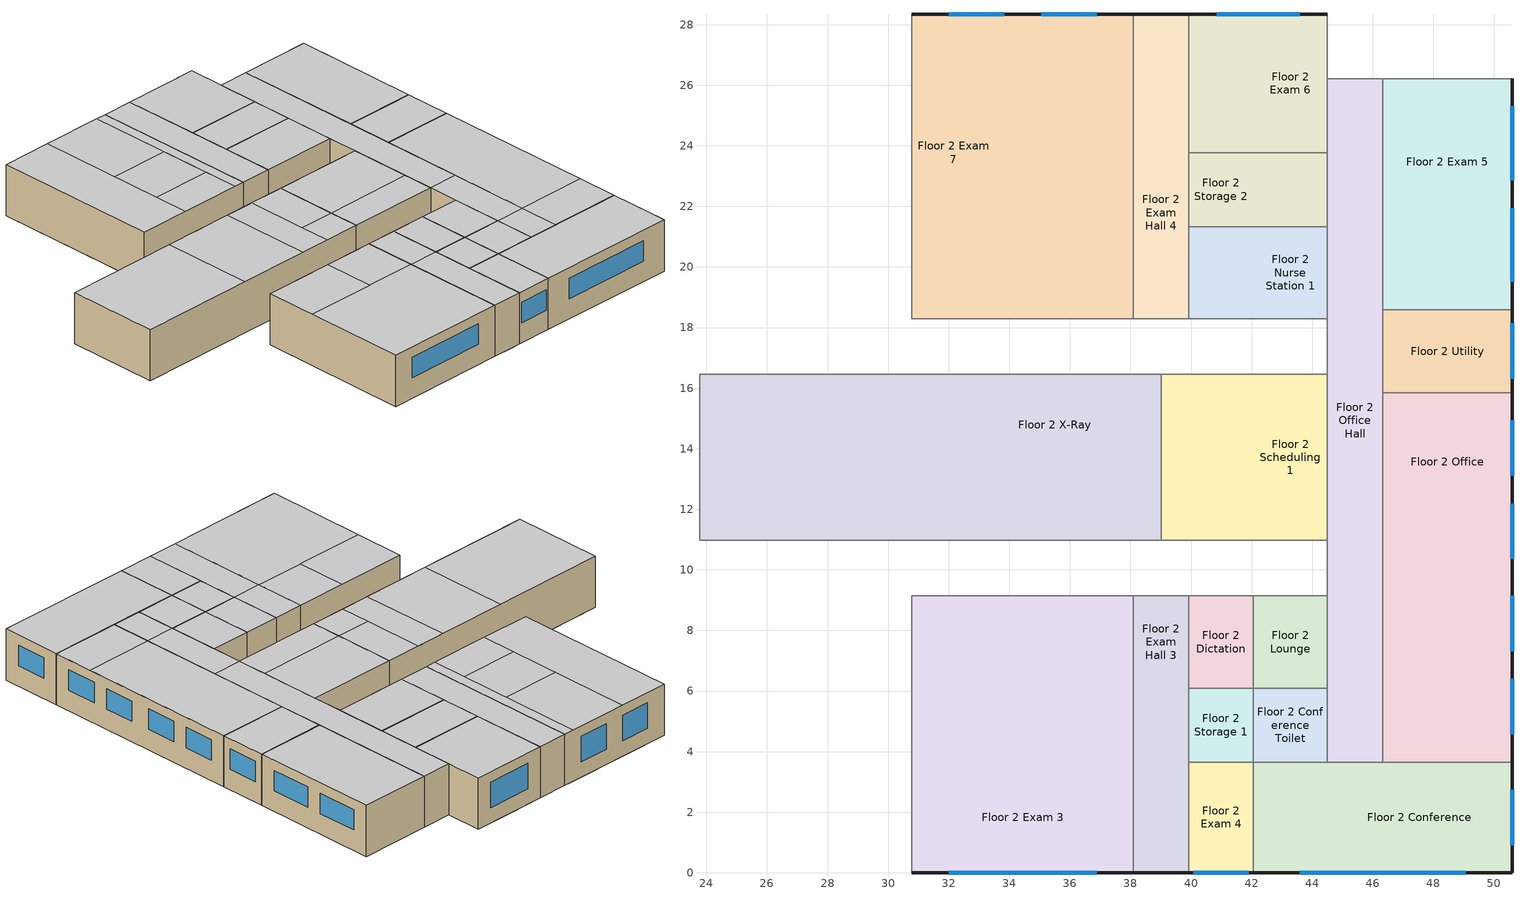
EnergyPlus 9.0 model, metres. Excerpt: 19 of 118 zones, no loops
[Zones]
Floor 2 Conference
 floor to Floor 1 Sterile Hall (int_slab_floor): 42.06,3.66 44.5,3.66 44.5,0 42.06,0 z3.05
 floor to Floor 1 Operating Room 1 (int_slab_floor): 44.5,0 44.5,3.66 50.6,3.66 50.6,0 z3.05
 wall outside (nonres_ext_wall): 42.06,0 50.6,0 50.6,3.66 z3.05:6.1
 wall to Floor 2 Office (int_wall): 50.6,3.66 46.33,3.66 z3.05:6.1
 wall to Floor 2 Exam 4 (int_wall): 42.06,3.66 42.06,0 z3.05:6.1
 wall to Floor 2 Office Hall (int_wall): 46.33,3.66 44.5,3.66 z3.05:6.1
 wall to Floor 2 Conference Toilet (int_wall): 44.5,3.66 42.06,3.66 z3.05:6.1
 window (NonresWindow_U_0.51_SHGC_0.23): 50.6,0.91 50.6,2.74 / 43.59,0 49.07,0 z4.27:5.49
 ceiling to Floor 3 Physical Therapy 1 (int_slab_ceiling): 42.06,3.66 42.06,0 50.6,0 50.6,3.66 z6.1
Floor 2 Conference Toilet
 floor to Floor 1 Sterile Hall (int_slab_floor): 44.5,6.1 44.5,3.66 42.06,3.66 42.06,6.1 z3.05
 wall to Floor 2 Storage 1 (int_wall): 42.06,6.1 42.06,3.66 z3.05:6.1
 wall to Floor 2 Lounge (int_wall): 44.5,6.1 42.06,6.1 z3.05:6.1
 wall to Floor 2 Office Hall (int_wall): 44.5,3.66 44.5,6.1 z3.05:6.1
 ceiling to Floor 3 Physical Therapy 1 (int_slab_ceiling): 44.5,3.66 44.5,6.1 42.06,6.1 42.06,3.66 z6.1
Floor 2 Dictation
 floor to Floor 1 Soil Work (int_slab_floor): 42.06,6.1 39.93,6.1 39.93,9.14 42.06,9.14 z3.05
 wall to Floor 2 Lounge (int_wall): 42.06,6.1 42.06,9.14 z3.05:6.1
 wall to Floor 2 Exam Hall 3 (int_wall): 39.93,9.14 39.93,6.1 z3.05:6.1
 wall to Floor 2 Reception Hall (int_wall): 42.06,9.14 39.93,9.14 z3.05:6.1
 wall to Floor 2 Storage 1 (int_wall): 39.93,6.1 42.06,6.1 z3.05:6.1
 ceiling to Floor 3 Physical Therapy 2 (int_slab_ceiling): 39.93,6.1 42.06,6.1 42.06,9.14 39.93,9.14 z6.1
Floor 2 Exam 3
 floor to Floor 1 Recovery Room (int_slab_floor): 30.78,0 30.78,3.66 38.1,3.66 38.1,0 z3.05
 floor to Floor 1 Nurse Hall (int_slab_floor): 30.78,3.66 30.78,6.1 38.1,6.1 38.1,3.66 z3.05
 floor to Floor 1 Soil Work (int_slab_floor): 37.49,6.1 37.49,9.14 38.1,9.14 38.1,6.1 z3.05
 floor to Floor 1 Nurse Toilet (int_slab_floor): 37.49,6.1 35.66,6.1 35.66,8.84 37.49,8.84 z3.05
 floor to Floor 1 PACU (int_slab_floor): 35.66,6.1 32,6.1 32,8.84 35.66,8.84 z3.05
 floor to Floor 1 Dictation (int_slab_floor): 34.75,8.84 32,8.84 32,9.14 34.75,9.14 z3.05
 floor to Floor 1 Clean (int_slab_floor): 32,9.14 32,8.84 30.78,8.84 30.78,9.14 z3.05
 floor to Floor 1 Soil (int_slab_floor): 34.75,9.14 37.49,9.14 37.49,8.84 34.75,8.84 z3.05
 floor to Floor 1 Nurse Station (int_slab_floor): 30.78,6.1 30.78,8.84 32,8.84 32,6.1 z3.05
 wall outside (nonres_ext_wall): 30.78,0 38.1,0 z3.05:6.1
 wall to Floor 2 Reception Hall (int_wall): 38.1,9.14 30.78,9.14 z3.05:6.1
 wall to Floor 2 Exam Hall 2 (int_wall): 30.78,9.14 30.78,0 z3.05:6.1
 wall to Floor 2 Exam Hall 3 (int_wall): 38.1,0 38.1,9.14 z3.05:6.1
 window (NonresWindow_U_0.51_SHGC_0.23): 32,0 36.88,0 z4.27:5.49
 ceiling to Floor 3 Treatment (int_slab_ceiling): 30.78,6.1 35.05,6.1 35.05,9.14 30.78,9.14 z6.1
 ceiling to Floor 3 Physical Therapy 1 (int_slab_ceiling): 38.1,0 38.1,6.1 30.78,6.1 30.78,0 z6.1
 ceiling to Floor 3 Physical Therapy 2 (int_slab_ceiling): 38.1,9.14 35.05,9.14 35.05,6.1 38.1,6.1 z6.1
Floor 2 Exam 4
 floor to Floor 1 Anesthesia (int_slab_floor): 42.06,0 39.93,0 39.93,3.66 42.06,3.66 z3.05
 wall outside (nonres_ext_wall): 39.93,0 42.06,0 z3.05:6.1
 wall to Floor 2 Storage 1 (int_wall): 42.06,3.66 39.93,3.66 z3.05:6.1
 wall to Floor 2 Exam Hall 3 (int_wall): 39.93,3.66 39.93,0 z3.05:6.1
 window (NonresWindow_U_0.51_SHGC_0.23): 40.08,0 41.91,0 z4.27:5.49
 ceiling to Floor 3 Physical Therapy 1 (int_slab_ceiling): 39.93,0 42.06,0 42.06,3.66 39.93,3.66 z6.1
Floor 2 Exam 5
 floor to Floor 1 Electrical Room (int_slab_floor): 46.33,18.59 46.33,20.73 50.6,20.73 50.6,18.59 z3.05
 floor to Floor 1 Utility Room (int_slab_floor): 50.6,26.21 50.6,20.73 46.33,20.73 46.33,26.21 z3.05
 wall outside (nonres_ext_wall): 50.6,18.59 50.6,26.21 z3.05:6.1
 wall to Floor 2 Utility (int_wall): 46.33,18.59 50.6,18.59 z3.05:6.1
 wall to Floor 2 Office Hall (int_wall): 46.33,26.21 46.33,18.59 z3.05:6.1
 wall to NE Stair (int_wall): 50.6,26.21 46.33,26.21 z3.05:6.1
 window (NonresWindow_U_0.51_SHGC_0.23): 50.6,19.51 50.6,21.95 / 50.6,22.86 50.6,25.3 z4.27:5.49
 ceiling to Floor 3 Mechanical (int_slab_ceiling): 50.6,26.21 46.33,26.21 46.33,18.59 50.6,18.59 z6.1
Floor 2 Exam 6
 floor to Floor 1 Utility Hall (int_slab_floor): 44.5,23.77 42.06,23.77 42.06,28.35 44.5,28.35 z3.05
 floor to Floor 1 Bio Haz (int_slab_floor): 42.06,25.91 39.93,25.91 39.93,28.35 42.06,28.35 z3.05
 floor to Floor 1 Operating Room 3 (int_slab_floor): 39.93,23.77 39.93,24.38 42.06,24.38 42.06,23.77 z3.05
 floor to Floor 1 IT Hall (int_slab_floor): 39.93,24.38 39.93,25.91 42.06,25.91 42.06,24.38 z3.05
 wall outside (nonres_ext_wall): 44.5,28.35 39.93,28.35 z3.05:6.1
 wall to Floor 2 Storage 2 (int_wall): 39.93,23.77 44.5,23.77 z3.05:6.1
 wall to Floor 2 Office Hall (int_wall): 44.5,23.77 44.5,26.21 z3.05:6.1
 wall to Floor 2 Exam Hall 4 (int_wall): 39.93,28.35 39.93,23.77 z3.05:6.1
 wall to NE Stair (int_wall): 44.5,26.21 44.5,28.35 z3.05:6.1
 window (NonresWindow_U_0.51_SHGC_0.23): 43.59,28.35 40.84,28.35 z3.96:5.49
 ceiling to Floor 3 Lounge (int_slab_ceiling): 39.93,23.77 44.5,23.77 44.5,28.35 39.93,28.35 z6.1
Floor 2 Exam 7
 floor to Floor 1 IT Room (int_slab_floor): 37.8,28.35 37.8,25.91 33.53,25.91 33.53,28.35 z3.05
 floor to Floor 1 Soil Hold (int_slab_floor): 38.1,28.35 38.1,25.91 37.8,25.91 37.8,28.35 z3.05
 floor to Floor 1 Operating Room 3 (int_slab_floor): 38.1,19.2 33.53,19.2 33.53,24.38 38.1,24.38 z3.05
 floor to Floor 1 IT Hall (int_slab_floor): 33.53,25.91 38.1,25.91 38.1,24.38 33.53,24.38 z3.05
 floor to Floor 1 Lounge (int_slab_floor): 33.53,28.35 33.53,19.2 30.78,19.2 30.78,28.35 z3.05
 floor to Floor 1 Locker Room Hall (int_slab_floor): 30.78,18.29 30.78,19.2 38.1,19.2 38.1,18.29 z3.05
 wall outside (nonres_ext_wall): 38.1,28.35 30.78,28.35 z3.05:6.1
 wall to Floor 2 Exam Hall 5 (int_wall): 30.78,28.35 30.78,18.29 z3.05:6.1
 wall to Floor 2 Exam Hall 4 (int_wall): 38.1,18.29 38.1,28.35 z3.05:6.1
 wall to Floor 2 Work Hall (int_wall): 30.78,18.29 38.1,18.29 z3.05:6.1
 window (NonresWindow_U_0.51_SHGC_0.23): 36.88,28.35 35.05,28.35 / 33.83,28.35 32,28.35 z3.96:5.49
 ceiling to Floor 3 Office (int_slab_ceiling): 30.78,18.29 33.83,18.29 33.83,28.35 30.78,28.35 z6.1
 ceiling to Floor 3 Lounge (int_slab_ceiling): 37.49,28.35 37.49,18.29 38.1,18.29 38.1,28.35 z6.1
 ceiling to Floor 3 Lounge Toilet (int_slab_ceiling): 33.83,23.47 37.49,23.47 37.49,28.35 33.83,28.35 z6.1
 ceiling to Floor 3 Locker (int_slab_ceiling): 33.83,20.42 37.49,20.42 37.49,23.47 33.83,23.47 z6.1
 ceiling to Floor 3 Storage 2 (int_slab_ceiling): 37.49,18.29 37.49,20.42 33.83,20.42 33.83,18.29 z6.1
Floor 2 Exam Hall 3
 floor to Floor 1 Anesthesia (int_slab_floor): 39.32,0 39.32,3.66 39.93,3.66 39.93,0 z3.05
 floor to Floor 1 Recovery Room (int_slab_floor): 38.1,0 38.1,3.66 39.32,3.66 39.32,0 z3.05
 floor to Floor 1 Nurse Hall (int_slab_floor): 38.1,3.66 38.1,6.1 39.93,6.1 39.93,3.66 z3.05
 floor to Floor 1 Soil Work (int_slab_floor): 39.93,9.14 39.93,6.1 38.1,6.1 38.1,9.14 z3.05
 wall outside (nonres_ext_wall): 38.1,0 39.93,0 z3.05:6.1
 wall to Floor 2 Reception Hall (int_wall): 39.93,9.14 38.1,9.14 z3.05:6.1
 wall to Floor 2 Storage 1 (int_wall): 39.93,3.66 39.93,6.1 z3.05:6.1
 ceiling to Floor 3 Physical Therapy 2 (int_slab_ceiling): 38.1,9.14 38.1,6.1 39.93,6.1 39.93,9.14 z6.1
 ceiling to Floor 3 Physical Therapy 1 (int_slab_ceiling): 39.93,6.1 38.1,6.1 38.1,0 39.93,0 z6.1
Floor 2 Exam Hall 4
 floor to Floor 1 Locker Room Hall (int_slab_floor): 38.1,18.29 38.1,19.2 39.93,19.2 39.93,18.29 z3.05
 floor to Floor 1 Soil Hold (int_slab_floor): 39.93,28.35 39.93,25.91 38.1,25.91 38.1,28.35 z3.05
 floor to Floor 1 IT Hall (int_slab_floor): 39.93,25.91 39.93,24.38 38.1,24.38 38.1,25.91 z3.05
 floor to Floor 1 Operating Room 3 (int_slab_floor): 39.93,19.2 38.1,19.2 38.1,24.38 39.93,24.38 z3.05
 wall outside (nonres_ext_wall): 39.93,28.35 38.1,28.35 z3.05:6.1
 wall to Floor 2 Nurse Station 1 (int_wall): 39.93,18.29 39.93,21.34 z3.05:6.1
 wall to Floor 2 Work Hall (int_wall): 38.1,18.29 39.93,18.29 z3.05:6.1
 wall to Floor 2 Storage 2 (int_wall): 39.93,21.34 39.93,23.77 z3.05:6.1
 ceiling to Floor 3 Lounge (int_slab_ceiling): 38.1,18.29 39.93,18.29 39.93,28.35 38.1,28.35 z6.1
Floor 2 Lounge
 floor to Floor 1 Sterile Hall (int_slab_floor): 44.5,9.14 44.5,6.1 42.06,6.1 42.06,9.14 z3.05
 wall to Floor 2 Reception Hall (int_wall): 44.5,9.14 42.06,9.14 z3.05:6.1
 wall to Floor 2 Office Hall (int_wall): 44.5,6.1 44.5,9.14 z3.05:6.1
 ceiling to Floor 3 Physical Therapy 2 (int_slab_ceiling): 44.5,6.1 44.5,9.14 42.06,9.14 42.06,6.1 z6.1
Floor 2 Nurse Station 1
 floor to Floor 1 Sterile Hall (int_slab_floor): 44.5,18.29 42.06,18.29 42.06,21.34 44.5,21.34 z3.05
 floor to Floor 1 Locker Room Hall (int_slab_floor): 39.93,18.29 39.93,19.2 42.06,19.2 42.06,18.29 z3.05
 floor to Floor 1 Operating Room 3 (int_slab_floor): 42.06,21.34 42.06,19.2 39.93,19.2 39.93,21.34 z3.05
 wall to Floor 2 Storage 2 (int_wall): 44.5,21.34 39.93,21.34 z3.05:6.1
 wall to Floor 2 Work Hall (int_wall): 39.93,18.29 44.5,18.29 z3.05:6.1
 wall to Floor 2 Office Hall (int_wall): 44.5,18.29 44.5,21.34 z3.05:6.1
 ceiling to Floor 3 Lounge (int_slab_ceiling): 39.93,21.34 39.93,18.29 44.5,18.29 44.5,21.34 z6.1
Floor 2 Office
 floor to Floor 1 Operating Room 2 (int_slab_floor): 50.6,15.85 50.6,11.28 46.33,11.28 46.33,15.85 z3.05
 floor to Floor 1 Sub-Sterile (int_slab_floor): 50.6,11.28 50.6,7.01 46.33,7.01 46.33,11.28 z3.05
 floor to Floor 1 Operating Room 1 (int_slab_floor): 46.33,3.66 46.33,7.01 50.6,7.01 50.6,3.66 z3.05
 wall outside (nonres_ext_wall): 50.6,3.66 50.6,15.85 z3.05:6.1
 wall to Floor 2 Office Hall (int_wall): 46.33,15.85 46.33,3.66 z3.05:6.1
 wall to Floor 2 Utility (int_wall): 50.6,15.85 46.33,15.85 z3.05:6.1
 window (NonresWindow_U_0.51_SHGC_0.23): 50.6,13.11 50.6,14.94 / 50.6,4.57 50.6,6.4 / 50.6,10.36 50.6,12.19 z4.27:5.49; 50.6,7.32 50.6,9.14 z4.25:5.47
 ceiling to Floor 3 Physical Therapy 1 (int_slab_ceiling): 50.6,3.66 50.6,6.1 46.33,6.1 46.33,3.66 z6.1
 ceiling to Floor 3 Work (int_slab_ceiling): 46.33,15.85 46.33,6.1 50.6,6.1 50.6,15.85 z6.1
Floor 2 Office Hall
 floor to Floor 1 Operating Room 1 (int_slab_floor): 44.5,7.01 46.33,7.01 46.33,3.66 44.5,3.66 z3.05
 floor to Floor 1 Scrub (int_slab_floor): 44.5,11.28 46.33,11.28 46.33,7.01 44.5,7.01 z3.05
 floor to Floor 1 Operating Room 2 (int_slab_floor): 44.5,18.59 46.33,18.59 46.33,11.28 44.5,11.28 z3.05
 floor to Floor 1 Utility Janitor (int_slab_floor): 44.5,18.59 44.5,20.73 46.33,20.73 46.33,18.59 z3.05
 floor to Floor 1 Utility Room (int_slab_floor): 46.33,26.21 46.33,20.73 44.5,20.73 44.5,26.21 z3.05
 wall to NE Stair (int_wall): 46.33,26.21 44.5,26.21 z3.05:6.1
 wall to Floor 2 Utility (int_wall): 46.33,15.85 46.33,18.59 z3.05:6.1
 wall to Floor 2 Storage 2 (int_wall): 44.5,23.77 44.5,21.34 z3.05:6.1
 wall to Floor 2 Work Hall (int_wall): 44.5,18.29 44.5,16.46 z3.05:6.1
 wall to Floor 2 Scheduling 1 (int_wall): 44.5,16.46 44.5,10.97 z3.05:6.1
 wall to Floor 2 Reception Hall (int_wall): 44.5,10.97 44.5,9.14 z3.05:6.1
 ceiling to Floor 3 Physical Therapy 2 (int_slab_ceiling): 44.5,6.1 46.33,6.1 46.33,10.97 44.5,10.97 z6.1
 ceiling to Floor 3 Mechanical Hall (int_slab_ceiling): 44.5,10.97 46.33,10.97 46.33,26.21 44.5,26.21 z6.1
 ceiling to Floor 3 Physical Therapy 1 (int_slab_ceiling): 46.33,3.66 46.33,6.1 44.5,6.1 44.5,3.66 z6.1
Floor 2 Scheduling 1
 floor to Floor 1 Sterile Hall (int_slab_floor): 44.5,10.97 42.06,10.97 42.06,16.46 44.5,16.46 z3.05
 floor to Floor 1 Clean Work (int_slab_floor): 39.01,10.97 39.01,13.11 42.06,13.11 42.06,10.97 z3.05
 floor to Floor 1 Sterile Storage (int_slab_floor): 42.06,16.46 42.06,13.11 39.01,13.11 39.01,16.46 z3.05
 wall to Floor 2 Work Hall (int_wall): 44.5,16.46 39.01,16.46 z3.05:6.1
 wall to Floor 2 Reception Hall (int_wall): 39.01,10.97 44.5,10.97 z3.05:6.1
 wall to Floor 2 X-Ray (int_wall): 39.01,16.46 39.01,10.97 z3.05:6.1
 ceiling to Floor 3 Storage 1 (int_slab_ceiling): 44.5,10.97 44.5,12.8 39.01,12.8 39.01,10.97 z6.1
 ceiling to Floor 3 Utility (int_slab_ceiling): 39.01,16.46 39.01,12.8 44.5,12.8 44.5,16.46 z6.1
Floor 2 Storage 1
 floor to Floor 1 Nurse Hall (int_slab_floor): 39.93,6.1 42.06,6.1 42.06,3.66 39.93,3.66 z3.05
 ceiling to Floor 3 Physical Therapy 1 (int_slab_ceiling): 42.06,6.1 39.93,6.1 39.93,3.66 42.06,3.66 z6.1
Floor 2 Storage 2
 floor to Floor 1 Utility Hall (int_slab_floor): 44.5,23.77 44.5,23.47 42.06,23.47 42.06,23.77 z3.05
 floor to Floor 1 Sterile Hall (int_slab_floor): 44.5,21.34 42.06,21.34 42.06,23.47 44.5,23.47 z3.05
 floor to Floor 1 Operating Room 3 (int_slab_floor): 42.06,23.77 42.06,21.34 39.93,21.34 39.93,23.77 z3.05
 ceiling to Floor 3 Lounge (int_slab_ceiling): 44.5,23.77 39.93,23.77 39.93,21.34 44.5,21.34 z6.1
Floor 2 Utility
 floor to Floor 1 Operating Room 2 (int_slab_floor): 46.33,18.59 50.6,18.59 50.6,15.85 46.33,15.85 z3.05
 wall outside (nonres_ext_wall): 50.6,15.85 50.6,18.59 z3.05:6.1
 window (NonresWindow_U_0.51_SHGC_0.23): 50.6,16.31 50.6,18.14 z4.27:5.49
 ceiling to Floor 3 Work (int_slab_ceiling): 50.6,18.59 46.33,18.59 46.33,15.85 50.6,15.85 z6.1
Floor 2 X-Ray
 floor to Floor 1 Nourishment (int_slab_floor): 27.13,16.46 29.26,16.46 29.26,10.97 27.13,10.97 z3.05
 floor to Floor 1 Pre-Op Room 2 (int_slab_floor): 23.77,16.46 27.13,16.46 27.13,10.97 23.77,10.97 z3.05
 floor to Floor 1 Soil (int_slab_floor): 34.75,10.97 34.75,13.11 37.49,13.11 37.49,10.97 z3.05
 floor to Floor 1 Clean (int_slab_floor): 29.26,10.97 29.26,13.11 32,13.11 32,10.97 z3.05
 floor to Floor 1 Humid (int_slab_floor): 29.26,13.11 29.26,14.94 32,14.94 32,13.11 z3.05
 floor to Floor 1 Dictation (int_slab_floor): 32,10.97 32,13.11 34.75,13.11 34.75,10.97 z3.05
 floor to Floor 1 Nurse Janitor (int_slab_floor): 29.26,16.46 32,16.46 32,14.94 29.26,14.94 z3.05
 floor to Floor 1 Clean Work (int_slab_floor): 37.49,10.97 37.49,13.11 39.01,13.11 39.01,10.97 z3.05
 floor to Floor 1 Sterile Storage (int_slab_floor): 39.01,16.46 39.01,13.11 32,13.11 32,16.46 z3.05
 wall to Floor 2 Work Hall (int_wall): 39.01,16.46 23.77,16.46 z3.05:6.1
 wall to Floor 2 Reception Hall (int_wall): 23.77,10.97 39.01,10.97 z3.05:6.1
 wall to Floor 2 Scheduling 2 (int_wall): 23.77,16.46 23.77,10.97 z3.05:6.1
 ceiling to Floor 3 Undeveloped 1 (int_slab_ceiling): 23.77,10.97 30.78,10.97 30.78,16.46 23.77,16.46 z6.1
 ceiling to Floor 3 Dressing Room (int_slab_ceiling): 39.01,10.97 39.01,12.8 36.88,12.8 36.88,10.97 z6.1
 ceiling to Floor 3 Physical Therapy Toilet (int_slab_ceiling): 36.88,16.46 36.88,12.8 39.01,12.8 39.01,16.46 z6.1
 ceiling to Floor 3 Treatment (int_slab_ceiling): 30.78,10.97 35.05,10.97 35.05,16.46 30.78,16.46 z6.1
 ceiling to Floor 3 Humid (int_slab_ceiling): 36.88,16.46 35.05,16.46 35.05,10.97 36.88,10.97 z6.1
[Building]
OutPatientHealthCare: North Axis {deg}=0; Terrain=City; Loads Convergence Tolerance Value=0.04; Temperature Convergence Tolerance Value {deltaC}=0.2; Solar Distribution=FullInteriorAndExterior; Maximum Number of Warmup Days=25; Minimum Number of Warmup Days=6
[Site:Location]
Site:Location=Honolulu Intl Arpt_HI_USA Design_Conditions; Latitude {N+ S-}=21.32; Longitude {W- E+}=-157.93; Time Zone Relative to GMT {GMT+/-}=-10; Elevation {m}=2
[SizingPeriod:DesignDay] Day of Month=21; Dry-Bulb Temperature Range Modifier Type=DefaultMultipliers; Humidity Condition Type=Wetbulb; Barometric Pressure {Pa}=101301; Rain {Yes/No}=No; Snow on ground {Yes/No}=No; Daylight Savings Time Indicator=No
Name | Month | Day Type | Maximum Dry-Bulb Temperature {C} | Daily Dry-Bulb Temperature Range {C} | Wetbulb at Maximum Dry-Bulb {C} | Wind Speed {m/s} design conditions vs. traditional 6.71 m/s (15 mph) | Wind Direction {Degrees; N=0, S=180} | Solar Model Indicator | Clearness {0.0 to 1.1} | Wind Speed {m/s} design conditions vs. traditional 3.35 m/s (7mph) | ASHRAE Clear Sky Optical Depth for Beam Irradiance (taub) | ASHRAE Clear Sky Optical Depth for Diffuse Irradiance (taud)
Honolulu Intl Arpt Ann Htg 99.6% Condns DB | 2 | WinterDesignDay | 16.2 | 0 | 16.2 | 1.9 | 320 | ASHRAEClearSky | 0
Honolulu Intl Arpt Ann Clg .4% Condns DB=>MWB | 8 | SummerDesignDay | 32.2 | 7.1 | 23.3 |  | 60 | ASHRAETau |  | 6.7 | 0.382 | 2.521
[Site:WaterMainsTemperature]
Calculation Method=Correlation; Annual average outdoor air temperature {C}=24.9167; Maximum difference in monthly average outdoor air temperatures {C}=4.6
[Site:GroundTemperature:FCfactorMethod]
January Ground Temperature {C}=26.2; February Ground Temperature {C}=24.8; March Ground Temperature {C}=23.7; April Ground Temperature {C}=22.5; May Ground Temperature {C}=22.8; June Ground Temperature {C}=23.2; July Ground Temperature {C}=23.8; August Ground Temperature {C}=25.2; September Ground Temperature {C}=25.9; October Ground Temperature {C}=26.9; November Ground Temperature {C}=27.1; December Ground Temperature {C}=26.9
[Material:NoMass]
CP02 CARPET PAD: VeryRough, 0.21648, 0.9, 0.7, 0.8
Nonres_Exterior_Wall_Insulation: MediumSmooth, 1.03652, 0.9, 0.7, 0.7
[Construction]
InteriorFurnishings: Std Wood 6inch
int_wall: G01 13mm gypsum board, G01 13mm gypsum board
int_slab_floor: 100mm Normalweight concrete floor, CP02 CARPET PAD
int_slab_ceiling: CP02 CARPET PAD, 100mm Normalweight concrete floor
nonres_ext_wall: F07 25mm stucco, G01 16mm gypsum board, Nonres_Exterior_Wall_Insulation, G01 16mm gypsum board
NonresWindow_U_0.51_SHGC_0.23: Glazing Layer
[Material]
Name | Roughness | Thickness {m} | Conductivity {W/m-K} | Density {kg/m3} | Specific Heat {J/kg-K} | Thermal Absorptance | Solar Absorptance | Visible Absorptance | Absorptance:Thermal | Absorptance:Solar | Absorptance:Visible
Std Wood 6inch | MediumSmooth | 0.15 | 0.12 | 540 | 1210 | 0.9 | 0.7 | 0.7
F07 25mm stucco | Smooth | 0.0254 | 0.72 | 1856 | 840 | 0.9 | 0.7 | 0.7
G01 13mm gypsum board | Smooth | 0.0127 | 0.16 | 800 | 1090 |  |  |  | 0.9 | 0.7 | 0.5
G01 16mm gypsum board | MediumSmooth | 0.0159 | 0.16 | 800 | 1090
100mm Normalweight concrete floor | MediumRough | 0.1016 | 2.31 | 2322 | 832
[WindowMaterial:SimpleGlazingSystem]
Glazing Layer: U-Factor {W/m2-K}=2.89591; Solar Heat Gain Coefficient=0.23; Visible Transmittance=0.253
[Zone] Type=1; Multiplier=1; Ceiling Height {m}=-9999; Floor Area {m2}=autocalculate; Part of Total Floor Area=Yes
Name | Volume {m3}
Floor 2 Conference | 95.1446
Floor 2 Conference Toilet | 18.1228
Floor 2 Dictation | 19.8218
Floor 2 Exam 3 | 203.8813
Floor 2 Exam 4 | 23.7862
Floor 2 Exam 5 | 99.109
Floor 2 Exam 6 | 63.7129
Floor 2 Exam 7 | 224.2694
Floor 2 Exam Hall 3 | 50.9703
Floor 2 Exam Hall 4 | 56.0674
Floor 2 Lounge | 22.6535
Floor 2 Nurse Station 1 | 42.4753
Floor 2 Office | 158.5743
Floor 2 Office Hall | 125.7268
Floor 2 Scheduling 1 | 91.7466
Floor 2 Storage 1 | 15.8574
Floor 2 Storage 2 | 33.9802
Floor 2 Utility | 35.6792
Floor 2 X-Ray | 254.8516
[InternalMass] Construction=InteriorFurnishings
Name | Zone | Surface Area {m2}
Floor 2 Conference_InternalMass_1 | Floor 2 Conference | 62.4308
Floor 2 Conference Toilet_InternalMass_1 | Floor 2 Conference Toilet | 11.8916
Floor 2 Dictation_InternalMass_1 | Floor 2 Dictation | 13.0064
Floor 2 Exam 3_InternalMass_1 | Floor 2 Exam 3 | 133.7804
Floor 2 Exam 4_InternalMass_1 | Floor 2 Exam 4 | 15.6077
Floor 2 Exam 5_InternalMass_1 | Floor 2 Exam 5 | 65.0321
Floor 2 Exam 6_InternalMass_1 | Floor 2 Exam 6 | 41.8064
Floor 2 Exam 7_InternalMass_1 | Floor 2 Exam 7 | 147.1584
Floor 2 Exam Hall 3_InternalMass_1 | Floor 2 Exam Hall 3 | 33.4451
Floor 2 Exam Hall 4_InternalMass_1 | Floor 2 Exam Hall 4 | 36.7896
Floor 2 Lounge_InternalMass_1 | Floor 2 Lounge | 14.8645
Floor 2 Nurse Station 1_InternalMass_1 | Floor 2 Nurse Station 1 | 27.8709
Floor 2 Office_InternalMass_1 | Floor 2 Office | 104.0514
Floor 2 Office Hall_InternalMass_1 | Floor 2 Office Hall | 82.4979
Floor 2 Scheduling 1_InternalMass_1 | Floor 2 Scheduling 1 | 60.2012
Floor 2 Storage 1_InternalMass_1 | Floor 2 Storage 1 | 10.4051
Floor 2 Storage 2_InternalMass_1 | Floor 2 Storage 2 | 22.2967
Floor 2 Utility_InternalMass_1 | Floor 2 Utility | 23.4116
Floor 2 X-Ray_InternalMass_1 | Floor 2 X-Ray | 167.2255
[People] Number of People Calculation Method=People/Area; Fraction Radiant=0.3; Sensible Heat Fraction=AUTOCALCULATE; Activity Level Schedule=ACTIVITY_SCH; Enable ASHRAE 55 Comfort Warnings=No; Mean Radiant Temperature Calculation Type=ZoneAveraged; Work Efficiency Schedule=WORK_EFF_SCH; Clothing Insulation Calculation Method=ClothingInsulationSchedule; Clothing Insulation Schedule=CLOTHING_SCH; Air Velocity Schedule=AIR_VELO_SCH; Thermal Comfort Model 1 Type=FANGER
Name | Zone or ZoneList | Number of People Schedule | People per Zone Floor Area {person/m2}
Floor 2 Conference People | Floor 2 Conference | MEETINGROOM_OCC_w_SB_SCH | 0.538248
Floor 2 Dictation People | Floor 2 Dictation | OFFICE_OCC_w_SB_SCH | 0.0538248
Floor 2 Exam 3 People | Floor 2 Exam 3 | BLDG_OCC_SCH | 0.215299
Floor 2 Exam 4 People | Floor 2 Exam 4 | BLDG_OCC_SCH | 0.215299
Floor 2 Exam 5 People | Floor 2 Exam 5 | BLDG_OCC_SCH | 0.215299
Floor 2 Exam 6 People | Floor 2 Exam 6 | BLDG_OCC_SCH | 0.215299
Floor 2 Exam 7 People | Floor 2 Exam 7 | BLDG_OCC_SCH | 0.215299
Floor 2 Lounge People | Floor 2 Lounge | BLDG_OCC_SCH | 0.161474
Floor 2 Nurse Station 1 People | Floor 2 Nurse Station 1 | BLDG_OCC_SCH | 0.215299
Floor 2 Office People | Floor 2 Office | OFFICE_OCC_w_SB_SCH | 0.0538248
Floor 2 Scheduling 1 People | Floor 2 Scheduling 1 | OFFICE_OCC_w_SB_SCH | 0.0538248
Floor 2 X-Ray People | Floor 2 X-Ray | BLDG_OCC_SCH | 0.215299
[Lights] Design Level Calculation Method=Watts/Area; Return Air Fraction=0; Fraction Radiant=0.7; Fraction Visible=0.2; Fraction Replaceable=1; Return Air Fraction Calculated from Plenum Temperature=No
Name | Zone or ZoneList | Schedule | Watts per Zone Floor Area {W/m2}
Floor 2 Conference_Lights | Floor 2 Conference | BLDG_LIGHT_SCH | 10.441
Floor 2 Conference Toilet_Lights | Floor 2 Conference Toilet | BLDG_LIGHT_TOILET_SCH | 6.78126
Floor 2 Dictation_Lights | Floor 2 Dictation | BLDG_LIGHT_OFFICE_SCH | 7.96529
Floor 2 Exam 3_Lights | Floor 2 Exam 3 | BLDG_LIGHT_EXAM_SCH | 15.0695
Floor 2 Exam 4_Lights | Floor 2 Exam 4 | BLDG_LIGHT_EXAM_SCH | 15.0695
Floor 2 Exam 5_Lights | Floor 2 Exam 5 | BLDG_LIGHT_EXAM_SCH | 15.0695
Floor 2 Exam 6_Lights | Floor 2 Exam 6 | BLDG_LIGHT_EXAM_SCH | 15.0695
Floor 2 Exam 7_Lights | Floor 2 Exam 7 | BLDG_LIGHT_EXAM_SCH | 15.0695
Floor 2 Exam Hall 3_Lights | Floor 2 Exam Hall 3 | BLDG_LIGHT_CORRIDOR_SCH | 5.29584
Floor 2 Exam Hall 4_Lights | Floor 2 Exam Hall 4 | BLDG_LIGHT_CORRIDOR_SCH | 5.29584
Floor 2 Lounge_Lights | Floor 2 Lounge | BLDG_LIGHT_LOUNGE_SCH | 6.35071
Floor 2 Nurse Station 1_Lights | Floor 2 Nurse Station 1 | BLDG_LIGHT_SCH | 12.5938
Floor 2 Office_Lights | Floor 2 Office | BLDG_LIGHT_OFFICE_SCH | 7.96529
Floor 2 Office Hall_Lights | Floor 2 Office Hall | BLDG_LIGHT_CORRIDOR_SCH | 5.29584
Floor 2 Scheduling 1_Lights | Floor 2 Scheduling 1 | BLDG_LIGHT_OFFICE_SCH | 7.96529
Floor 2 Storage 1_Lights | Floor 2 Storage 1 | BLDG_LIGHT_STORAGE_SCH | 4.09029
Floor 2 Storage 2_Lights | Floor 2 Storage 2 | BLDG_LIGHT_STORAGE_SCH | 4.09029
Floor 2 Utility_Lights | Floor 2 Utility | BLDG_LIGHT_STORAGE_SCH | 4.09029
Floor 2 X-Ray_Lights | Floor 2 X-Ray | BLDG_LIGHT_EXAM_SCH | 10.1181
[ElectricEquipment] Schedule=BLDG_EQUIP_SCH; Design Level Calculation Method=EquipmentLevel; Fraction Latent=0; Fraction Radiant=0.5; Fraction Lost=0
Name | Zone or ZoneList | Design Level {W}
Floor 2 Conference_PlugMisc_Equip | Floor 2 Conference | 335.8779
Floor 2 Conference Toilet_PlugMisc_Equip | Floor 2 Conference Toilet | 25.6264
Floor 2 Dictation_PlugMisc_Equip | Floor 2 Dictation | 76.998
Floor 2 Exam 3_PlugMisc_Equip | Floor 2 Exam 3 | 791.9798
Floor 2 Exam 4_PlugMisc_Equip | Floor 2 Exam 4 | 92.3976
Floor 2 Exam 5_PlugMisc_Equip | Floor 2 Exam 5 | 384.9902
Floor 2 Exam 6_PlugMisc_Equip | Floor 2 Exam 6 | 247.4937
Floor 2 Exam 7_PlugMisc_Equip | Floor 2 Exam 7 | 871.1778
Floor 2 Exam Hall 3_PlugMisc_Equip | Floor 2 Exam Hall 3 | 72.0742
Floor 2 Exam Hall 4_PlugMisc_Equip | Floor 2 Exam Hall 4 | 79.2816
Floor 2 Lounge_PlugMisc_Equip | Floor 2 Lounge | 239.9871
Floor 2 Nurse Station 1_PlugMisc_Equip | Floor 2 Nurse Station 1 | 300.0304
Floor 2 Office_PlugMisc_Equip | Floor 2 Office | 615.9843
Floor 2 Office Hall_PlugMisc_Equip | Floor 2 Office Hall | 177.783
Floor 2 Scheduling 1_PlugMisc_Equip | Floor 2 Scheduling 1 | 356.3909
Floor 2 Storage 1_PlugMisc_Equip | Floor 2 Storage 1 | 5.6188
Floor 2 Storage 2_PlugMisc_Equip | Floor 2 Storage 2 | 12.0402
Floor 2 Utility_PlugMisc_Equip | Floor 2 Utility | 12.6422
Floor 2 X-Ray_PlugMisc_Equip | Floor 2 X-Ray | 9000.07
[Exterior:Lights] Control Option=AstronomicalClock
Name | Schedule | Design Level {W}
Exterior_Lights_a | Exterior_lighting_schedule_a | 173.8
Exterior_Lights_b | Exterior_lighting_schedule_b_2016 | 1402
Exterior_Lights_c | Exterior_lighting_schedule_c_2016 | 4148.2
[Daylighting:Controls] Daylighting Method=SplitFlux; Lighting Control Type=Continuousoff; Minimum Input Power Fraction for Continuous or ContinuousOff Dimming Control=0.2; Minimum Light Output Fraction for Continuous or ContinuousOff Dimming Control=0.2; Number of Stepped Control Steps=1; Probability Lighting will be Reset When Needed in Manual Stepped Control=1; Glare Calculation Azimuth Angle of View Direction Clockwise from Zone y-Axis {deg}=0; Maximum Allowable Discomfort Glare Index=22; Illuminance Setpoint at Reference Point 1 {lux}=323; Illuminance Setpoint at Reference Point 2 {lux}=323
Name | Zone | Glare Calculation Daylighting Reference Point | Daylighting Reference Point 1 | Fraction of Zone Controlled by Reference Point 1 | Daylighting Reference Point 2 | Fraction of Zone Controlled by Reference Point 2
Floor 2 Office_DaylCtrl | Floor 2 Office | Floor 2 Office_DaylRefPt1 | Floor 2 Office_DaylRefPt1 | 0.57 | Floor 2 Office_DaylRefPt2 | 0.43
Floor 2 Conference_DaylCtrl | Floor 2 Conference | Floor 2 Conference_DaylRefPt1 | Floor 2 Conference_DaylRefPt1 | 0.67 | Floor 2 Conference_DaylRefPt2 | 0.33
[ZoneInfiltration:DesignFlowRate] Schedule=INFIL_SCH; Design Flow Rate Calculation Method=Flow/ExteriorWallArea; Flow per Exterior Surface Area {m3/s-m2}=0.00056896; Constant Term Coefficient=0; Temperature Term Coefficient=0; Velocity Term Coefficient=0.224; Velocity Squared Term Coefficient=0
Name | Zone or ZoneList
Floor 2 Conference_Infiltration | Floor 2 Conference
Floor 2 Exam 3_Infiltration | Floor 2 Exam 3
Floor 2 Exam 4_Infiltration | Floor 2 Exam 4
Floor 2 Exam 5_Infiltration | Floor 2 Exam 5
Floor 2 Exam 6_Infiltration | Floor 2 Exam 6
Floor 2 Exam 7_Infiltration | Floor 2 Exam 7
Floor 2 Office_Infiltration | Floor 2 Office
Floor 2 Utility_Infiltration | Floor 2 Utility
[Schedule:Compact]
Exterior_lighting_schedule_a: Through:12/31, For:AllDays, Until: 06:00, 0, Until: 24:00, 1
Exterior_lighting_schedule_b_2016: Through:12/31, For:AllDays, Until: 06:00, 0.5, Until: 24:00, 1
Exterior_lighting_schedule_c_2016: Through:12/31, For:AllDays, Until: 06:00, 0.5, Until: 19:00, 1, Until: 24:00, 0.5
ACTIVITY_SCH: Through: 12/31, For: AllDays, Until: 24:00, 120
WORK_EFF_SCH: Through: 12/31, For: AllDays, Until: 24:00, 0
AIR_VELO_SCH: Through: 12/31, For: AllDays, Until: 24:00, 0.2
CLOTHING_SCH: Through: 04/30, For: AllDays, Until: 24:00, 1, Through: 09/30, For: AllDays, Until: 24:00, 0.5, Through: 12/31, For: AllDays, Until: 24:00, 1
INFIL_SCH: Through: 12/31, For: Weekdays, Until: 24:00, 0.25, For: Saturday, Until: 24:00, 0.25, For: SummerDesignDay WinterDesignDay, Until: 24:00, 1, For: Sunday Holidays AllOtherDays, Until: 24:00, 0.25
BLDG_LIGHT_CORRIDOR_SCH: Through: 12/31, For: Weekdays, Until: 4:00, 0.09519, Until: 6:00, 0.28557, Until: 7:00, 0.57114, Until: 18:00, 0.85671, Until: 20:00, 0.57114, Until: 22:00, 0.28557, Until: 24:00, 0.09519, For: SummerDesignDay, Until: 4:00, 0.1, Until: 6:00, 0.3, Until: 7:00, 0.6, Until: 18:00, 0.9, Until: 20:00, 0.6, Until: 22:00, 0.3, Until: 24:00, 0.1, For: WinterDesignDay, Until: 7:00, 0.1, Until: 9:00, 0.3, Until: 15:00, 0.4, Until: 20:00, 0.3, Until: 24:00, 0.1, For: Saturday, Until: 7:00, 0.09519, Until: 9:00, 0.28557, Until: 15:00, 0.38076, Until: 20:00, 0.28557, Until: 24:00, 0.09519, For: Sunday Holidays AllOtherDays, Until: 8:00, 0.047595, Until: 17:00, 0.09519, Until: 24:00, 0.047595
BLDG_LIGHT_EXAM_SCH: Through: 12/31, For: Weekdays, Until: 4:00, 0.078, Until: 6:00, 0.234, Until: 7:00, 0.468, Until: 18:00, 0.702, Until: 20:00, 0.468, Until: 22:00, 0.234, Until: 24:00, 0.078, For: SummerDesignDay, Until: 4:00, 0.1, Until: 6:00, 0.3, Until: 7:00, 0.6, Until: 18:00, 0.9, Until: 20:00, 0.6, Until: 22:00, 0.3, Until: 24:00, 0.1, For: WinterDesignDay, Until: 7:00, 0.1, Until: 9:00, 0.3, Until: 15:00, 0.4, Until: 20:00, 0.3, Until: 24:00, 0.1, For: Saturday, Until: 7:00, 0.078, Until: 9:00, 0.234, Until: 15:00, 0.312, Until: 20:00, 0.234, Until: 24:00, 0.078, For: Sunday Holidays AllOtherDays, Until: 8:00, 0.039, Until: 17:00, 0.078, Until: 24:00, 0.039
BLDG_LIGHT_LOUNGE_SCH; BLDG_LIGHT_SCH: Through: 12/31, For: Weekdays, Until: 4:00, 0.1, Until: 6:00, 0.3, Until: 7:00, 0.6, Until: 18:00, 0.9, Until: 20:00, 0.6, Until: 22:00, 0.3, Until: 24:00, 0.1, For: SummerDesignDay, Until: 4:00, 0.1, Until: 6:00, 0.3, Until: 7:00, 0.6, Until: 18:00, 0.9, Until: 20:00, 0.6, Until: 22:00, 0.3, Until: 24:00, 0.1, For: WinterDesignDay, Until: 7:00, 0.1, Until: 9:00, 0.3, Until: 15:00, 0.4, Until: 20:00, 0.3, Until: 24:00, 0.1, For: Saturday, Until: 7:00, 0.1, Until: 9:00, 0.3, Until: 15:00, 0.4, Until: 20:00, 0.3, Until: 24:00, 0.1, For: Sunday Holidays AllOtherDays, Until: 8:00, 0.05, Until: 17:00, 0.1, Until: 24:00, 0.05
BLDG_LIGHT_OFFICE_SCH: Through: 12/31, For: Weekdays, Until: 4:00, 0.08591, Until: 6:00, 0.25773, Until: 7:00, 0.51546, Until: 18:00, 0.77319, Until: 20:00, 0.51546, Until: 22:00, 0.25773, Until: 24:00, 0.08591, For: SummerDesignDay, Until: 4:00, 0.1, Until: 6:00, 0.3, Until: 7:00, 0.6, Until: 18:00, 0.9, Until: 20:00, 0.6, Until: 22:00, 0.3, Until: 24:00, 0.1, For: WinterDesignDay, Until: 7:00, 0.1, Until: 9:00, 0.3, Until: 15:00, 0.4, Until: 20:00, 0.3, Until: 24:00, 0.1, For: Saturday, Until: 7:00, 0.08591, Until: 9:00, 0.25773, Until: 15:00, 0.34364, Until: 20:00, 0.25773, Until: 24:00, 0.08591, For: Sunday Holidays AllOtherDays, Until: 8:00, 0.05, Until: 17:00, 0.08591, Until: 24:00, 0.05
BLDG_LIGHT_STORAGE_SCH: Through: 12/31, For: Weekdays, Until: 4:00, 0.06713, Until: 6:00, 0.20139, Until: 7:00, 0.40278, Until: 18:00, 0.60417, Until: 20:00, 0.40278, Until: 22:00, 0.20139, Until: 24:00, 0.06713, For: SummerDesignDay, Until: 4:00, 0.1, Until: 6:00, 0.3, Until: 7:00, 0.6, Until: 18:00, 0.9, Until: 20:00, 0.6, Until: 22:00, 0.3, Until: 24:00, 0.1, For: WinterDesignDay, Until: 7:00, 0.1, Until: 9:00, 0.3, Until: 15:00, 0.4, Until: 20:00, 0.3, Until: 24:00, 0.1, For: Saturday, Until: 7:00, 0.06713, Until: 9:00, 0.20139, Until: 15:00, 0.26852, Until: 20:00, 0.20139, Until: 24:00, 0.06713, For: Sunday Holidays AllOtherDays, Until: 8:00, 0.033565, Until: 17:00, 0.06713, Until: 24:00, 0.033565
BLDG_LIGHT_TOILET_SCH: Through: 12/31, For: Weekdays, Until: 4:00, 0.066, Until: 6:00, 0.198, Until: 7:00, 0.396, Until: 18:00, 0.594, Until: 20:00, 0.396, Until: 22:00, 0.198, Until: 24:00, 0.066, For: SummerDesignDay, Until: 4:00, 0.1, Until: 6:00, 0.3, Until: 7:00, 0.6, Until: 18:00, 0.9, Until: 20:00, 0.6, Until: 22:00, 0.3, Until: 24:00, 0.1, For: WinterDesignDay, Until: 7:00, 0.1, Until: 9:00, 0.3, Until: 15:00, 0.4, Until: 20:00, 0.3, Until: 24:00, 0.1, For: Saturday, Until: 7:00, 0.066, Until: 9:00, 0.198, Until: 15:00, 0.264, Until: 20:00, 0.198, Until: 24:00, 0.066, For: Sunday Holidays AllOtherDays, Until: 8:00, 0.033, Until: 17:00, 0.066, Until: 24:00, 0.033
BLDG_EQUIP_SCH: Through: 12/31, For: Weekdays, Until: 04:00, 0.297138, Until: 06:00, 0.49523, Until: 18:00, 0.990461, Until: 20:00, 0.49523, Until: 24:00, 0.297138, For: SummerDesignDay, Until: 04:00, 0.3, Until: 06:00, 0.5, Until: 18:00, 1, Until: 20:00, 0.5, Until: 24:00, 0.3, For: WinterDesignDay, Until: 07:00, 0.3, Until: 09:00, 0.5, Until: 15:00, 0.8, Until: 20:00, 0.5, Until: 24:00, 0.3, For: Saturday, Until: 07:00, 0.297138, Until: 09:00, 0.49523, Until: 15:00, 0.792368, Until: 20:00, 0.49523, Until: 24:00, 0.297138, For: Sunday Holidays AllOtherDays, Until: 08:00, 0.297138, Until: 17:00, 0.49523, Until: 24:00, 0.297138
BLDG_OCC_SCH: Through: 12/31, For: Weekdays, Until: 04:00, 0.05, Until: 06:00, 0.2, Until: 07:00, 0.5, Until: 18:00, 0.9, Until: 20:00, 0.5, Until: 22:00, 0.2, Until: 24:00, 0.05, For: SummerDesignDay, Until: 04:00, 0.05, Until: 06:00, 0.2, Until: 07:00, 0.5, Until: 18:00, 0.9, Until: 20:00, 0.5, Until: 22:00, 0.2, Until: 24:00, 0.05, For: WinterDesignDay, Until: 07:00, 0.05, Until: 09:00, 0.2, Until: 15:00, 0.3, Until: 20:00, 0.2, Until: 24:00, 0.05, For: Saturday, Until: 07:00, 0.05, Until: 09:00, 0.2, Until: 15:00, 0.3, Until: 20:00, 0.2, Until: 24:00, 0.05, For: Sunday Holidays AllOtherDays, Until: 08:00, 0, Until: 17:00, 0.05, Until: 24:00, 0
MEETINGROOM_OCC_w_SB_SCH: Through: 12/31, For: Weekdays, Until: 01:00, 0.05, Until: 02:00, 0.05, Until: 03:00, 0.05, Until: 04:00, 0.05, Until: 05:00, 0.2, Until: 06:00, 0.2, Until: 07:00, 0.5, Until: 08:00, 0.9, Until: 09:00, 0.9, Until: 10:00, 0.9, Until: 11:00, 0, Until: 12:00, 0, Until: 13:00, 0.9, Until: 14:00, 0.9, Until: 15:00, 0, Until: 16:00, 0.9, Until: 17:00, 0.9, Until: 18:00, 0.9, Until: 19:00, 0.5, Until: 20:00, 0.5, Until: 21:00, 0.2, Until: 22:00, 0.2, Until: 23:00, 0.05, Until: 24:00, 0.05, For: Saturdays, Until: 01:00, 0.05, Until: 02:00, 0.05, Until: 03:00, 0.05, Until: 04:00, 0.05, Until: 05:00, 0.05, Until: 06:00, 0.05, Until: 07:00, 0.05, Until: 08:00, 0.2, Until: 09:00, 0.2, Until: 10:00, 0.3, Until: 11:00, 0.3, Until: 12:00, 0.3, Until: 13:00, 0, Until: 14:00, 0, Until: 15:00, 0, Until: 16:00, 0, Until: 17:00, 0, Until: 18:00, 0, Until: 19:00, 0, Until: 20:00, 0, Until: 21:00, 0.05, Until: 22:00, 0.05, Until: 23:00, 0.05, Until: 24:00, 0.05, For: SummerDesignDay, Until: 04:00, 0.05, Until: 06:00, 0.2, Until: 07:00, 0.5, Until: 18:00, 0.9, Until: 20:00, 0.5, Until: 22:00, 0.2, Until: 24:00, 0.05, For: WinterDesignDay, Until: 07:00, 0.05, Until: 09:00, 0.2, Until: 15:00, 0.3, Until: 20:00, 0.2, Until: 24:00, 0.05, For: Sunday Holidays AllOtherDays, Until: 08:00, 0, Until: 17:00, 0.05, Until: 24:00, 0
OFFICE_OCC_w_SB_SCH: Through: 12/31, For: Weekdays, Until: 01:00, 0.05, Until: 02:00, 0.05, Until: 03:00, 0.05, Until: 04:00, 0.05, Until: 05:00, 0.2, Until: 06:00, 0.2, Until: 07:00, 0.5, Until: 08:00, 0.9, Until: 09:00, 0.9, Until: 10:00, 0.9, Until: 11:00, 0.9, Until: 12:00, 0.9, Until: 13:00, 0, Until: 14:00, 0.9, Until: 15:00, 0, Until: 16:00, 0.9, Until: 17:00, 0.9, Until: 18:00, 0.9, Until: 19:00, 0.5, Until: 20:00, 0.5, Until: 21:00, 0.2, Until: 22:00, 0.2, Until: 23:00, 0.05, Until: 24:00, 0.05, For: Saturdays, Until: 01:00, 0.05, Until: 02:00, 0.05, Until: 03:00, 0.05, Until: 04:00, 0.05, Until: 05:00, 0.05, Until: 06:00, 0.05, Until: 07:00, 0.05, Until: 08:00, 0.2, Until: 09:00, 0.2, Until: 10:00, 0.3, Until: 11:00, 0.3, Until: 12:00, 0, Until: 13:00, 0.3, Until: 14:00, 0.3, Until: 15:00, 0, Until: 16:00, 0.2, Until: 17:00, 0.2, Until: 18:00, 0.2, Until: 19:00, 0.2, Until: 20:00, 0.2, Until: 21:00, 0.05, Until: 22:00, 0.05, Until: 23:00, 0.05, Until: 24:00, 0.05, For: SummerDesignDay, Until: 04:00, 0.05, Until: 06:00, 0.2, Until: 07:00, 0.5, Until: 18:00, 0.9, Until: 20:00, 0.5, Until: 22:00, 0.2, Until: 24:00, 0.05, For: WinterDesignDay, Until: 07:00, 0.05, Until: 09:00, 0.2, Until: 15:00, 0.3, Until: 20:00, 0.2, Until: 24:00, 0.05, For: Sunday Holidays AllOtherDays, Until: 08:00, 0, Until: 17:00, 0.05, Until: 24:00, 0
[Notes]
The DOE Prototype Building Models were developed by Pacific Northwest National Laboratory (PNNL), under contract with the U.S.
Department of Energy (DOE).  These building models were derived from DOE's Commercial Reference Building Models with modifications
based on input from the ASHRAE Standard 90.1 committee, the Advanced Energy Design Guide series, and building industry experts. The
prototypes models were developed to quantify energy saving impacts from newly published editions of ASHRAE Standard 90.1, 189.1, IECC,
and other energy codes and standards.  The basic building descriptions can be found in the Scorecards posted at www.energycodes.gov
website. The recommended citation of the prototype models is
DOE and PNNL. 2020. Commercial Prototype Building Models, Richland, WA, Pacific Northwest National Laboratory. Available at https://www.energycodes.gov/development/commercial/prototype_models.
Detailed descriptions of the prototype model development and addenda modeling strategies can be found in the following  reports:
DOE, 2020. Preliminary Energy Savings Analysis: ANSI/ASHRAE/IES Standard 90.1-2019. Report prepared by Zhang, J., M. Rosenberg, J.
Lerond, Y. Xie, Nambia, C., Y. Chen, R. Hart, M. Halverson, D. Maddox, and S. Goel, Richland, WA, Pacific Northwest National Laboratory.
Zhang, J., Y. Chen, Y. Xie, M. Rosenberg, R. Hart. Energy and Energy Cost Savings Analysis of the 2018 IECC for Commercial Buildings.
2018. PNNL-28125. Richland, WA: Pacific Northwest National Laboratory.
DOE. 2017. Energy Savings Analysis: ANSI/ASHRAE/IES Standard 90.1-2016. Prepared by Athalye, R.A, M.A. Halverson, M.I. Rosenberg, B. Liu,
J. Zhang, R. Hart, V.V. Mendon, S. Goel, Y. Chen, Y. Xie, and M. Zhao, Richland, WA, Pacific Northwest National Laboratory. https://www.energycodes.gov/sites/default/files/documents/02202018_Standard_90.1-2016_Determination_TSD.pdf.
Zhang, J., Y. Xie, R.A. Athalye, J. Zhuge, M. Rosenberg, R. Hart, and B. Liu. Energy and Energy Cost Savings Analysis of the 2015 IECC
for Commercial Buildings. 2015. PNNL-24269 Rev. 1. Richland, WA: Pacific Northwest National
Laboratory. https://www.energycodes.gov/sites/default/files/documents/2015_IECC_Commercial_Analysis.pdf.
Halverson M.A., M.I. Rosenberg, W. Wang, J. Zhang, V.V. Mendon, R.A. Athalye, Y. Xie, R. Hart, S. Goel, 2014. ANSI/ASHRAE/IES Standard
90.1-2013 Determination of Energy Savings: Quantitative Analysis, PNNL-23479. Richland, WA: Pacific Northwest National Laboratory. https://www.energycodes.gov/sites/default/files/documents/901-2013_finalCommercialDeterminationQuantitativeAnalysis_TSD_0.pdf.
Goel S., R.A. Athalye, W. Wang, J. Zhang, M.I. Rosenberg, Y. Xie, and R. Hart, et al. 2014. Enhancements to ASHRAE Standard 90.1
Prototype Building Models. PNNL-23269. Richland, WA: Pacific Northwest National Laboratory. https://www.pnnl.gov/main/publications/external/technical_reports/PNNL-23269.pdf.
Zhang J., R.A. Athalye, R. Hart, M.I. Rosenberg, Y. Xie, S. Goel, and V.V. Mendon, et al. 2013. Energy and Energy Cost Savings Analysis
of the IECC for Commercial Buildings. PNNL-22760. Richland, WA: Pacific Northwest National Laboratory. http://www.pnnl.gov/main/publications/external/technical_reports/PNNL-22760.pdf.
Thornton B.A., M.I. Rosenberg, E.E. Richman, W. Wang, Y. Xie, J. Zhang, H. Cho, VV Mendon, R.A. Athalye, and B. Liu. 2011. Achieving
the 30% Goal: Energy and Cost Savings Analysis of ASHRAE Standard 90.1-2010. PNNL-20405. Richland, WA: Pacific Northwest National
Laboratory.  https://www.energycodes.gov/sites/default/files/documents/BECP_Energy_Cost_Savings_STD2010_May2011_v00.pdf.
WeatherFile:  USA_HI_Honolulu.Intl.AP.911820_TMY3.epw
BEGIN ECONOMIZER MAP
Economizer Name, DX COIL Name
AHU-2_OA_Controller, AHU-2_CoolC DXCoil
END ECONOMIZER MAP
GPARM parameters as input:
Case = ASHRAE901_OutPatientHealthCare_STD2019_Honolulu
annual_run = no
slab_gtp = National_OutpatientHealthCare_ASHRAE901_STD2016_Zone1A_nonres_HI-Honolulu-HI.gtp
ext_wall_type = SteelFramedWall
nonres_ext_wall_ufactor = 0.704104612
roof_type = MetalDeckRoof
nonres_roof_ufactor = 0.272556624
roof_emissivity = 0.75
roof_solar_absorp = 0.45
nonres_window =
sidelighting_control = yes_AY
LPD_anesthesia = 15.06947458
LPD_clean = 15.06947458
LPD_conference = 10.4409931
LPD_corridor = 5.295843925
LPD_dining = 4.305564167
LPD_exam = 15.06947458
LPD_lobby = 9.04168475
LPD_lounge = 6.350707146
LPD_nurse = 12.59377519
LPD_office = 7.965293709
LPD_operation = 24.32643754
LPD_patient = 7.319459084
LPD_phy_therapy = 9.795158479
LPD_procedure = 15.06947458
LPD_radiology = 10.11807579
LPD_reception = 9.04168475
LPD_recovery = 13.45488802
LPD_soiled = 15.06947458
LPD_storage = 4.090285958
LPD_toilet = 6.781263563
LPD_utility = 15.06947458
ext_lights_watts = 8471.511
avg_oa_tempt = 24.91666667
maxdiff_oa_tempt = 4.6
tsa_Anesthesia = 0
tsa_Clean = 0.003386454
tsa_ExamRoom = 0.005079682
